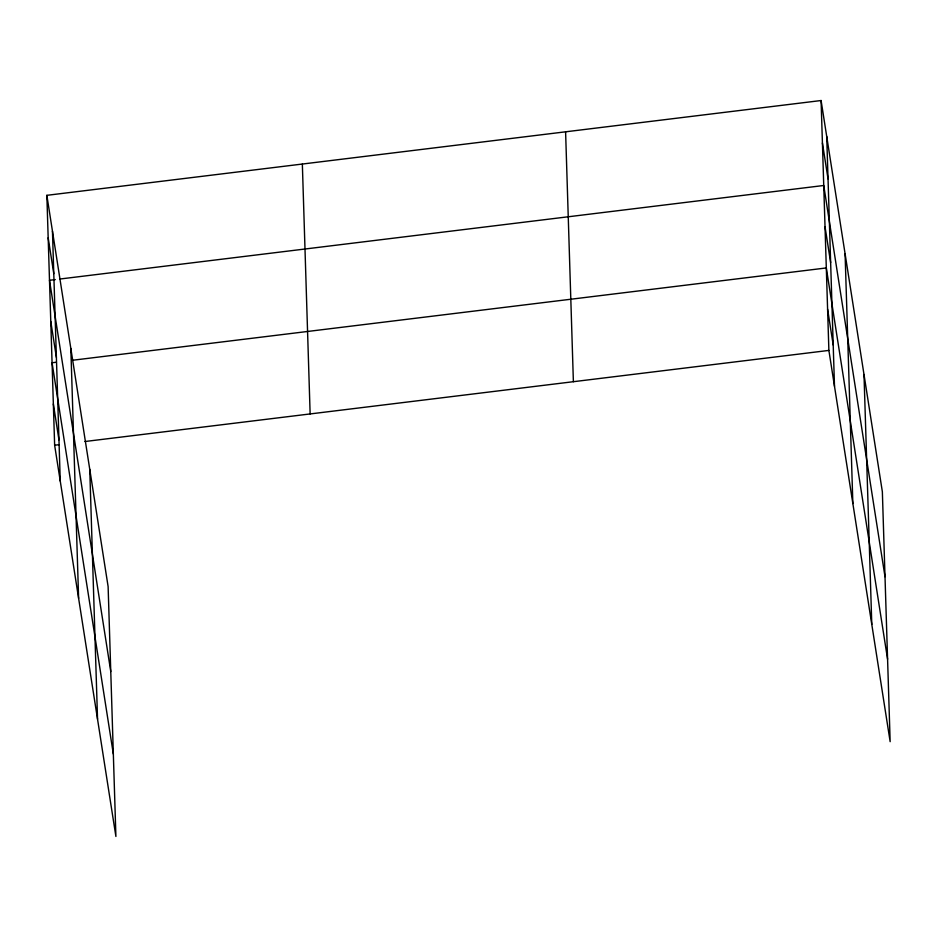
<?xml version="1.0" encoding="UTF-8"?>
<svg xmlns="http://www.w3.org/2000/svg" width="937" height="937" viewBox="0 0 937 937"><rect width="100%" height="100%" fill="white"/><g stroke="black" fill="none" stroke-linecap="round" stroke-linejoin="round"><path stroke-width="1.41" d="M46.85 195.329L108.118 586.585L115.907 836.472L54.639 445.227L46.85 195.329L821.093 100.528L882.361 491.773L890.15 741.671L828.882 350.415L821.093 100.528M55.271 279.589L49.497 280.292L110.765 671.548M59.605 279.062L823.74 185.491L885.008 576.735M56.396 362.232L52.062 362.76L113.33 754.016M72.278 360.288L826.317 267.947L887.585 659.203M54.639 445.227L58.961 444.688M84.951 441.514L828.882 350.415M822.417 143.01L828.039 178.873M825.028 226.719L830.639 262.583M827.594 309.187L833.216 345.05M48.174 237.811L53.784 273.674M50.785 321.532L56.396 357.395M53.35 403.988L58.961 439.851M863.996 374.495L871.785 624.393M845.08 253.669L852.857 503.556M826.715 136.38L834.492 386.278M565.597 131.812L573.385 381.699M302.346 164.045L310.135 413.931M89.753 469.308L97.542 719.194M70.837 348.47L78.614 598.368M52.46 231.193L60.249 481.091"/></g></svg>
